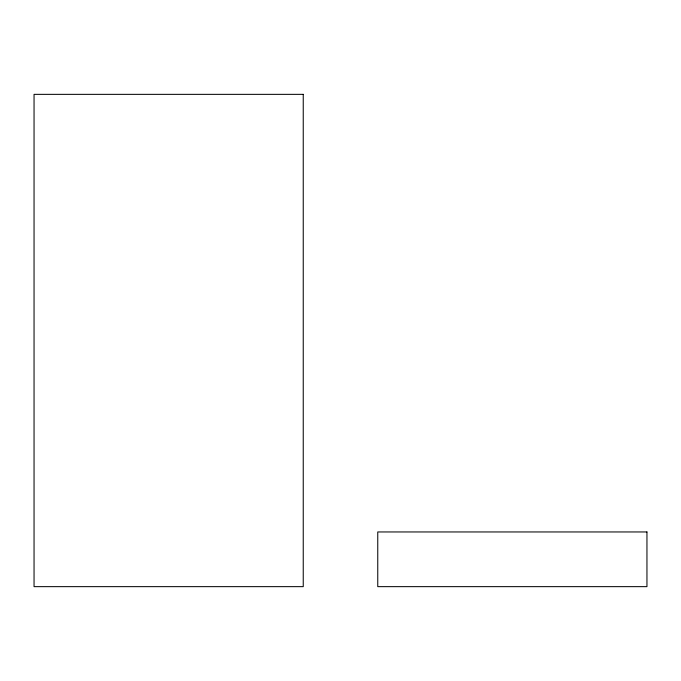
<?xml version="1.0" encoding="UTF-8"?>
<svg xmlns="http://www.w3.org/2000/svg" width="681" height="681" viewBox="0 0 681 681"><rect width="100%" height="100%" fill="white"/><g stroke="black" fill="none" stroke-linecap="round" stroke-linejoin="round"><path stroke-width="1.02" d="M303.241 94.353L34.05 94.353L34.05 586.647L303.241 586.647L303.241 94.353M646.95 531.955L377.759 531.955L377.759 586.647L646.95 586.647L646.95 531.955"/></g></svg>
